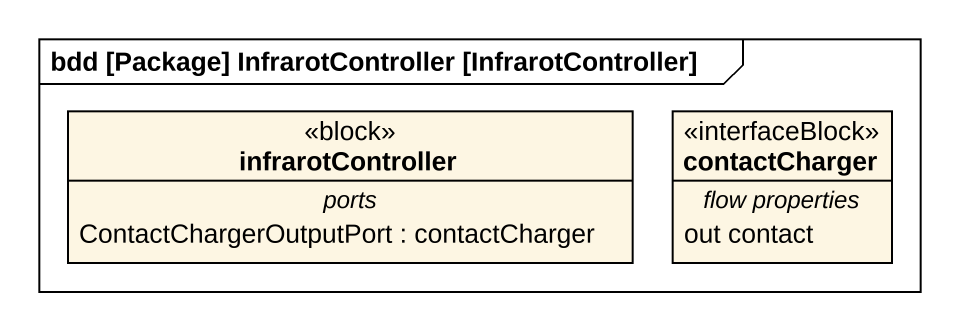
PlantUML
@startuml
mainframe bdd [Package] InfrarotController [InfrarotController]
hide circle
hide empty members
class infrarotController <<block>> {
  -- ports --
  ContactChargerOutputPort : contactCharger
}
class contactCharger <<interfaceBlock>> {
  -- flow properties --
  out contact
}
@enduml
